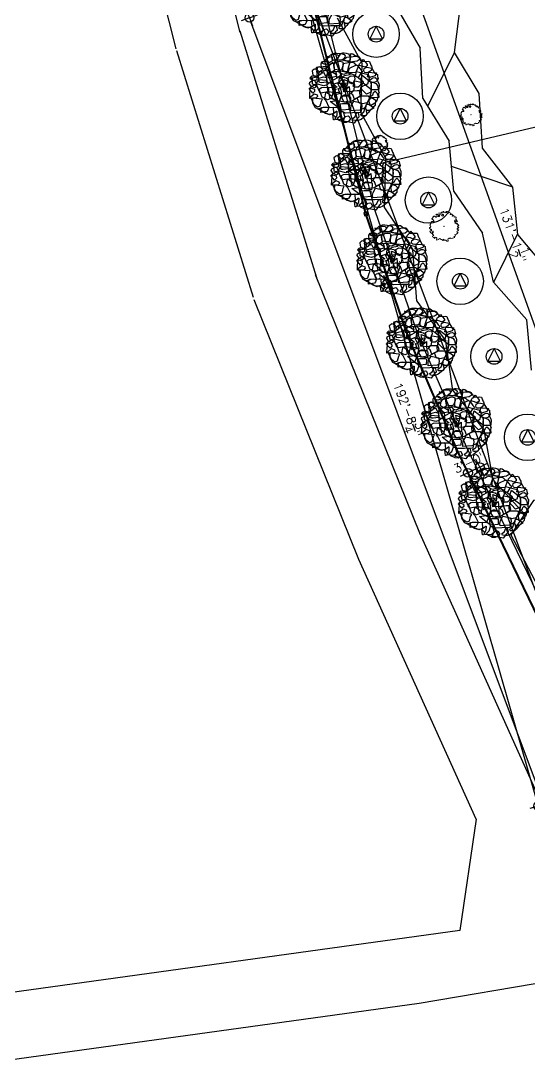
# Model space of a CAD drawing. Extents: x 2080 to 102399, y 2071 to 93424.
# Drawn here: x 75288 to 76678, y 73931 to 76802 of the extents above; entities that cross this region are included whole.
import ezdxf

# ---------------------------------------------------------------- set-up
doc = ezdxf.new("R2010")
doc.units = 0
doc.header["$LTSCALE"] = 20
doc.header["$MEASUREMENT"] = 0
doc.header["$PDMODE"] = 34
doc.header["$PDSIZE"] = 5
doc.linetypes.add('CENTERX2', pattern=[4, 2.5, -0.5, 0.5, -0.5])
for name, color, linetype, lineweight in [('ASPHALT', 9, 'CENTERX2', 25), ('fence', 13, 'FENCELINE2', 40), ('Mango tree', 96, 'Continuous', 5), ('sappotta', 114, 'Continuous', 5), ('STONE', 2, 'Continuous', 30)]:
    doc.layers.add(name, color=color, linetype=linetype, lineweight=lineweight)
doc.layers.add('correct', color=230, linetype='Continuous', plot=False)
for name, color, linetype in [('DIMLINE', 254, 'Continuous'), ('EARTH ROAD', 31, 'Continuous'), ('ELEC', 11, 'Continuous'), ('PLANTS', 3, 'Continuous'), ('proposed tree', 3, 'Continuous')]:
    doc.layers.add(name, color=color, linetype=linetype)
doc.styles.add('STYLE1', font='romans.shx')
doc.linetypes.add('FENCELINE2', pattern='A,0.25,-0.1,[132,ltypeshp.shx,S=0.1,R=0,X=-0.1,Y=0],-0.1,1', length=1.45)
doc.dimstyles.get("Standard").update_dxf_attribs({"dimtxt": 24, "dimasz": 12, "dimexe": 0.18, "dimexo": 0.0625, "dimgap": 0, "dimtad": 1, "dimzin": 1, "dimdsep": 46, "dimlunit": 4, "dimtxsty": 'STYLE1', "dimblk": 'BLK', "dimcen": 0, "dimse1": 1, "dimse2": 1, "dimclrt": 3, "dimazin": 0, "dimtfac": 1, "dimtix": 1, "dimtmove": 2, "dimatfit": 3, "dimldrblk": 'BLK', "dimfxl": 1, "dimtolj": 1, "dimtzin": 0, "dimarcsym": 0})

# ---------------------------------------------------------------- blocks, each defined once
blk = doc.blocks.new('NEEM')
at = {"layer": 'sappotta', "linetype": 'Continuous'}
for p, q in [((-0.517, 0.963), (-0.614, 0.901)), ((-0.614, 0.901), (-0.589, 0.87)), ((-0.589, 0.87), (-0.494, 0.884)), ((-0.521, 0.945), (-0.521, 0.945)), ((-0.449, 0.913), (-0.521, 0.945)), ((-0.494, 0.884), (-0.449, 0.913)), ((-0.415, 0.884), (-0.459, 0.839)), ((-0.459, 0.839), (-0.303, 0.837)), ((-0.32, 0.906), (-0.415, 0.884)), ((-0.359, 1.043), (-0.396, 1.016)), ((-0.396, 1.016), (-0.345, 1.011)), ((-0.303, 0.837), (-0.361, 0.762)), ((-0.345, 1.011), (-0.34, 1.039)), ((-0.23, 0.935), (-0.32, 0.906)), ((-0.213, 1.092), (-0.242, 1.007)), ((-0.242, 1.007), (-0.23, 0.935)), ((-0.191, 1.099), (-0.213, 1.092)), ((-0.177, 1.048), (-0.191, 1.099)), ((-0.043, 1.039), (-0.177, 1.048)), ((-0.108, 0.922), (-0.177, 0.872)), ((-0.177, 0.872), (-0.139, 0.809)), ((-0.139, 0.809), (-0.067, 0.78)), ((-0.027, 0.908), (-0.108, 0.922)), ((0.003, 1.132), (-0.083, 1.127)), ((-0.083, 1.127), (-0.023, 1.083)), ((-0.067, 0.78), (-0.034, 0.839)), ((-0.023, 1.083), (-0.043, 1.039)), ((-0.034, 0.839), (-0.027, 0.908)), ((0.03, 1.077), (0.003, 1.132)), ((0.114, 1.043), (0.03, 1.077)), ((0.216, 1.072), (0.114, 1.043)), ((0.162, 1.144), (0.142, 1.112)), ((0.142, 1.112), (0.216, 1.072)), ((0.283, 1.13), (0.162, 1.144)), ((0.267, 1.123), (0.283, 1.13)), ((0.351, 1.016), (0.267, 1.123)), ((0.421, 1.063), (0.351, 1.016)), ((0.473, 1.03), (0.421, 1.063)), ((0.472, 0.942), (0.501, 0.982)), ((0.483, 0.908), (0.472, 0.942)), ((0.501, 0.982), (0.473, 1.03)), ((0.581, 0.9), (0.483, 0.908)), ((0.551, 0.95), (0.581, 0.9)), ((0.627, 0.928), (0.551, 0.95)), ((0.616, 0.806), (0.654, 0.87)), ((0.66, 0.788), (0.616, 0.806)), ((0.654, 0.87), (0.627, 0.928)), ((0.715, 0.86), (0.66, 0.788)), ((0.762, 0.844), (0.715, 0.86)), ((0.783, 0.779), (0.762, 0.844)), ((-1.023, 0.208), (-1.062, 0.182)), ((-1.062, 0.182), (-1.02, 0.162)), ((-1.02, 0.162), (-1.049, 0.084)), ((-1.049, 0.084), (-1.017, 0.059)), ((-0.978, 0.229), (-1.023, 0.208)), ((-1.017, 0.059), (-0.991, -0.002)), ((-0.96, 0.366), (-0.994, 0.31)), ((-0.994, 0.31), (-0.961, 0.275)), ((-0.961, 0.275), (-0.978, 0.229)), ((-0.935, 0.345), (-0.96, 0.366)), ((-0.908, 0.372), (-0.935, 0.345)), ((-0.892, 0.613), (-0.923, 0.594)), ((-0.923, 0.594), (-0.895, 0.555)), ((-0.87, 0.389), (-0.908, 0.372)), ((-0.895, 0.555), (-0.868, 0.54)), ((-0.85, 0.638), (-0.892, 0.613)), ((-0.846, 0.386), (-0.87, 0.389)), ((-0.868, 0.54), (-0.818, 0.517)), ((-0.818, 0.692), (-0.85, 0.638)), ((-0.821, 0.367), (-0.846, 0.386)), ((-0.783, 0.757), (-0.83, 0.729)), ((-0.83, 0.729), (-0.826, 0.714)), ((-0.826, 0.714), (-0.818, 0.692)), ((-0.788, 0.359), (-0.821, 0.367)), ((-0.818, 0.517), (-0.752, 0.44)), ((-0.757, 0.361), (-0.788, 0.359)), ((-0.749, 0.774), (-0.783, 0.757)), ((-0.735, 0.394), (-0.757, 0.361)), ((-0.752, 0.44), (-0.735, 0.394)), ((-0.717, 0.789), (-0.749, 0.774)), ((-0.689, 0.772), (-0.717, 0.789)), ((-0.638, 0.758), (-0.689, 0.772)), ((-0.598, 0.672), (-0.638, 0.758)), ((-0.562, 0.699), (-0.598, 0.672)), ((-0.533, 0.776), (-0.562, 0.699)), ((-0.452, 0.75), (-0.533, 0.776)), ((-0.361, 0.762), (-0.452, 0.75)), ((0.02, 0.041), (-0.009, 0.024)), ((-0.009, 0.024), (0, 0)), ((0, 0), (0.014, 0.011)), ((0.014, 0.011), (0.027, 0.031)), ((0.776, 0.704), (0.783, 0.779)), ((0.888, 0.723), (0.776, 0.704)), ((0.804, 0.415), (0.84, 0.475)), ((0.86, 0.367), (0.804, 0.415)), ((0.829, 0.259), (0.888, 0.326)), ((0.838, 0.262), (0.829, 0.259)), ((0.931, 0.228), (0.838, 0.262)), ((0.84, 0.475), (0.934, 0.5)), ((0.933, 0.378), (0.86, 0.367)), ((0.924, 0.679), (0.888, 0.723)), ((0.888, 0.326), (0.93, 0.332)), ((0.917, 0.437), (0.904, 0.404)), ((0.904, 0.404), (0.933, 0.378)), ((0.913, 0.591), (0.924, 0.679)), ((0.964, 0.541), (0.913, 0.591)), ((0.942, 0.471), (0.917, 0.437)), ((0.93, 0.332), (1.018, 0.389)), ((0.962, 0.217), (0.931, 0.228)), ((0.934, 0.5), (0.964, 0.541)), ((1.014, 0.439), (0.942, 0.471)), ((1.025, 0.259), (0.962, 0.217)), ((0.996, 0.16), (1.025, 0.259)), ((1.046, 0.129), (0.996, 0.16)), ((1.018, 0.389), (1.014, 0.439)), ((1.029, 0.011), (1.074, 0.049)), ((1.074, -0.047), (1.029, 0.011)), ((1.109, 0.149), (1.046, 0.129)), ((1.074, 0.049), (1.137, 0.114)), ((1.137, 0.114), (1.109, 0.149)), ((-1.097, -0.077), (-1.098, -0.14)), ((-1.098, -0.14), (-1.044, -0.173)), ((-1.048, -0.062), (-1.097, -0.077)), ((-1.025, -0.325), (-1.052, -0.378)), ((-1.052, -0.378), (-0.982, -0.471)), ((-0.991, -0.002), (-1.048, -0.062)), ((-1.044, -0.173), (-1.007, -0.185)), ((-0.953, -0.336), (-1.025, -0.325)), ((-1.007, -0.185), (-0.992, -0.244)), ((-0.992, -0.244), (-0.937, -0.198)), ((-0.982, -0.471), (-0.91, -0.516)), ((-0.902, -0.318), (-0.953, -0.336)), ((-0.937, -0.198), (-0.93, -0.213)), ((-0.93, -0.213), (-0.902, -0.318)), ((-0.91, -0.516), (-0.888, -0.446)), ((-0.888, -0.446), (-0.848, -0.411)), ((-0.803, -0.452), (-0.853, -0.576)), ((-0.853, -0.576), (-0.797, -0.619)), ((-0.844, -0.71), (-0.852, -0.77)), ((-0.852, -0.77), (-0.758, -0.838)), ((-0.848, -0.411), (-0.837, -0.355)), ((-0.766, -0.668), (-0.844, -0.71)), ((-0.837, -0.355), (-0.803, -0.383)), ((-0.803, -0.383), (-0.803, -0.452)), ((-0.797, -0.619), (-0.766, -0.668)), ((-0.676, -0.836), (-0.649, -0.791)), ((-0.649, -0.791), (-0.582, -0.82)), ((0.751, -0.797), (0.797, -0.747)), ((0.797, -0.747), (0.887, -0.704)), ((0.826, -0.591), (0.943, -0.565)), ((0.887, -0.704), (0.826, -0.591)), ((0.943, -0.565), (1.032, -0.503)), ((0.992, -0.411), (1.004, -0.349)), ((1.066, -0.443), (0.992, -0.411)), ((1.004, -0.349), (1.045, -0.311)), ((1.007, -0.166), (1.046, -0.114)), ((1.016, -0.234), (1.007, -0.166)), ((1.11, -0.243), (1.016, -0.234)), ((1.032, -0.503), (1.061, -0.484)), ((1.045, -0.311), (1.083, -0.306)), ((1.046, -0.114), (1.1, -0.129)), ((1.061, -0.484), (1.066, -0.443)), ((1.129, -0.047), (1.074, -0.047)), ((1.083, -0.306), (1.137, -0.273)), ((1.1, -0.129), (1.129, -0.047)), ((1.137, -0.273), (1.11, -0.243)), ((-0.758, -0.838), (-0.675, -0.912)), ((-0.675, -0.912), (-0.676, -0.836)), ((-0.582, -0.82), (-0.534, -0.881)), ((-0.534, -0.881), (-0.554, -1.025)), ((-0.554, -1.025), (-0.486, -1.015)), ((-0.486, -1.015), (-0.413, -0.988)), ((-0.413, -0.988), (-0.401, -0.955)), ((-0.401, -0.955), (-0.302, -0.907)), ((-0.302, -0.907), (-0.286, -0.926)), ((-0.286, -0.926), (-0.197, -0.986)), ((-0.197, -0.986), (-0.157, -0.969)), ((-0.157, -0.969), (-0.078, -1.049)), ((-0.078, -1.049), (-0.006, -0.96)), ((-0.006, -0.96), (0.006, -1.017)), ((0.006, -1.017), (0.139, -1.026)), ((0.139, -1.026), (0.236, -1.115)), ((0.236, -1.115), (0.314, -1.096)), ((0.287, -0.982), (0.327, -0.932)), ((0.324, -1.046), (0.287, -0.982)), ((0.314, -1.096), (0.324, -1.046)), ((0.327, -0.932), (0.391, -0.879)), ((0.391, -0.879), (0.423, -0.897)), ((0.423, -0.897), (0.47, -0.86)), ((0.47, -0.86), (0.543, -0.896)), ((0.543, -0.896), (0.652, -0.871)), ((0.652, -0.871), (0.68, -0.867)), ((0.68, -0.867), (0.834, -0.828)), ((0.834, -0.828), (0.751, -0.797))]:
    blk.add_line(p, q, dxfattribs=at)
blk = doc.blocks.new('BLK')
for q in [(-2, 0), (0, 2), (0, -2), (2, 0)]:
    blk.add_line((0, 0), q)
blk.add_circle((0, 0), 1)
blk = doc.blocks.new('*D297')
at = {"layer": 'Defpoints', "color": 0, "linetype": 'Continuous', "ltscale": 0.5, "transparency": 16777216}
for p in [(76510.9, 75565.4), (76564, 75538.2), (76531.7, 75522.5)]:
    blk.add_point(p, dxfattribs=at)
at = {"layer": 'DIMLINE', "color": 0, "linetype": 'Continuous', "lineweight": -2, "ltscale": 0.5, "transparency": 16777216}
blk.add_line((76532.4, 75575.8), (76521.7, 75570.6), dxfattribs=at)
at = {"layer": 'DIMLINE', "color": 0, "linetype": 'Continuous', "lineweight": -2, "ltscale": 0.5, "transparency": 16777216, "xscale": 12, "yscale": 12, "zscale": 12}
for p, rotation in [((76543.2, 75581.1), 25.91979717843592), ((76510.9, 75565.4), 205.9197971784359)]:
    blk.add_blockref('BLK', p, dxfattribs=dict(at, rotation=rotation))
at = {"layer": 'DIMLINE', "color": 3, "linetype": 'Continuous', "ltscale": 0.5, "transparency": 16777216, "insert": (76516, 75594.7), "char_height": 24, "attachment_point": 5, "rotation": 25.9198, "style": 'STYLE1'}
blk.add_mtext('\\A1;3\'-0"', dxfattribs=at)
blk = doc.blocks.new('*D298')
at = {"layer": 'Defpoints', "color": 0, "linetype": 'Continuous', "ltscale": 0.5, "transparency": 16777216}
for p in [(76289.9, 76083.1), (76434.2, 75918.4), (76367.5, 75891.4)]:
    blk.add_point(p, dxfattribs=at)
at = {"layer": 'DIMLINE', "color": 0, "linetype": 'Continuous', "lineweight": -2, "ltscale": 0.5, "transparency": 16777216}
blk.add_line((76345.6, 76105.6), (76301.1, 76087.6), dxfattribs=at)
at = {"layer": 'DIMLINE', "color": 0, "linetype": 'Continuous', "lineweight": -2, "ltscale": 0.5, "transparency": 16777216, "xscale": 12, "yscale": 12, "zscale": 12}
for p, rotation in [((76356.7, 76110.1), 22.01993393704878), ((76289.9, 76083.1), 202.0199339370488)]:
    blk.add_blockref('BLK', p, dxfattribs=dict(at, rotation=rotation))
at = {"layer": 'DIMLINE', "color": 3, "linetype": 'Continuous', "ltscale": 0.5, "transparency": 16777216, "insert": (76295.8, 76120.7), "char_height": 24, "attachment_point": 5, "rotation": 22.0199, "style": 'STYLE1'}
blk.add_mtext('\\A1;6\'-0"', dxfattribs=at)
blk = doc.blocks.new('A$C79F71953')
at = {"color": 62}
for points in [[(-92.6, 0.9), (-82.4, -2.3), (-81.8, -8.7), (-86.9, -13.8), (-90.7, -9.4), (-96.5, -3), (-90.7, 4.7), (-82.4, 9.2), (-75.4, 4.7), (-81.8, 0.9), (-90.7, 4.7), (-95.8, 12.3), (-94.6, 16.8), (-86.3, 21.9), (-81.8, 21.9), (-77.3, 11.7), (-78.6, 10.4), (-82.4, 9.2), (-87.5, 11.1), (-87.5, 13), (-87.5, 25.1), (-88.2, 27.7), (-87.5, 29.6), (-88.2, 27.7), (-95.2, 27.7), (-91.4, 24.5), (-87.5, 21.1), (-86.3, 21.9), (-77.3, 22.6), (-74.8, 25.1), (-74.8, 27.7), (-74.8, 30.8), (-90.7, 32.8), (-95.2, 27.7), (-83.7, 28.9), (-74.8, 30.8), (-74.8, 30.8), (-73.5, 49.4), (-75.4, 51.9), (-82.4, 52.5), (-83.7, 51.3), (-88.8, 47.4), (-86.3, 35.3), (-79.9, 33.4), (-74.8, 30.8), (-72.2, 34.7), (-67.7, 37.2), (-63.9, 39.8), (-61.4, 50), (-59.4, 52.5), (-63.3, 55.1), (-63.9, 55.7), (-66.5, 57.7), (-69, 58.9), (-69.7, 58.9), (-69, 58.9), (-76.7, 57), (-77.3, 55.7), (-78.6, 51.3), (-73.5, 49.4), (-73.5, 49.4), (-73.5, 49.4), (-69, 44.9), (-69.7, 43), (-70.3, 41.1), (-74.8, 41.1), (-75.4, 44.9), (-72.9, 58.3), (-69, 58.9), (-47.3, 60.2), (-46, 60.2), (-49.9, 55.7), (-55, 53.8), (-63.3, 55.1), (-63.9, 67.2), (-62.6, 69.8), (-60.1, 71.1), (-58.8, 71.7), (-53.7, 74.2), (-48.6, 74.2), (-46, 73.6), (-44.1, 72.3), (-43.5, 69.8), (-44.1, 67.2), (-50.5, 64.7), (-55.6, 65.9), (-62.6, 69.8), (-60.1, 73), (-53.7, 74.2), (-52.4, 78.1), (-50.5, 79.4), (-48.6, 81.3), (-45.4, 83.2), (-41.6, 85.1), (-47.3, 87), (-41.6, 85.1), (-35.2, 86.4), (-33.3, 84.5), (-33.3, 80.6), (-32, 78.7), (-32, 75.5), (-34.5, 73.6), (-39.7, 70.4), (-43.5, 69.8), (-47.3, 71.1), (-53.7, 74.2), (-52.4, 78.1), (-35.2, 92.8), (-26.2, 92.8), (-18.6, 91.5), (-16.7, 87), (-17.3, 83.2), (-21.1, 80), (-25, 76.8), (-32, 75.5), (-33.3, 80.6), (-35.2, 92.8), (-26.9, 95.9), (-20.5, 95.9), (-14.1, 95.3), (-9.6, 94.7), (-3.3, 93.4), (-0.7, 92.1), (1.9, 88.3), (1.2, 85.1), (-0.7, 81.9), (-3.3, 79.4), (-7.1, 77.4), (-25, 76.8), (-25, 76.8), (-17.3, 83.2), (-9.6, 94.7), (-4.5, 96.6), (-0.7, 96.6), (5, 95.9), (10.8, 94), (12.7, 91.5), (14, 88.9), (16.5, 85.7), (14.6, 73.6), (9.5, 73.6), (-7.1, 77.4), (2.5, 81.3), (6.3, 85.1), (23.6, 87), (27.4, 87.6), (33.1, 87.6), (37, 87.6), (40.2, 85.7), (40.2, 83.8), (41.4, 80.6), (40.2, 77.4), (35.1, 73.6), (15.9, 71.1), (14.6, 70.4), (16.5, 85.7), (17.8, 94), (18.5, 94.7), (22.9, 94), (30.6, 88.3), (33.8, 88.3), (40.2, 83.8), (40.2, 83.8), (44.6, 78.1), (45.9, 76.8), (47.2, 73), (51, 79.4), (52.3, 77.4), (54.2, 74.9), (57.4, 71.1), (60, 67.2), (61.9, 64.7), (61.9, 61.5), (55.5, 57.7), (49.7, 60.2), (43.4, 61.5), (39.5, 62.1), (40.8, 66.6), (43.4, 69.8), (47.2, 73), (64.4, 73.6), (68.3, 73), (72.1, 62.8), (74, 60.2), (74.6, 57.7), (75.3, 54.5), (74.6, 51.9), (72.1, 48.7), (70.2, 46.8), (66.3, 43.6), (61.2, 42.3), (56.1, 43), (54.2, 44.9), (52.9, 48.1), (53.6, 53.8), (61.2, 57.7), (75.3, 54.5), (82.3, 42.3), (87.4, 41.7), (83.6, 34), (68.3, 28.9), (63.1, 30.8), (66.3, 43.6), (82.3, 42.3), (87.4, 38.5), (90, 37.2), (90.6, 32.1), (92.5, 26.4), (90.6, 23.8), (88.7, 20), (85.5, 17.4), (79.1, 15.5), (74.6, 16.2), (72.1, 16.8), (69.5, 19.4), (69.5, 21.3), (71.4, 23.8), (75.3, 26.4), (78.5, 28.3), (83.6, 28.9), (88, 27), (93.8, 12.3), (95.1, 10.4), (94.4, -3), (90, -4.3), (75.3, -4.9), (74, -3.6), (73.4, 6), (74.6, 16.2), (79.1, 15.5), (85.5, 13), (90, 7.2), (93.2, -6.2), (93.2, -8.7), (95.1, -11.3), (93.2, -15.1), (94.4, -25.3), (75.3, -25.9), (72.1, -25.9), (72.1, -21.5), (77.2, -17.7), (78.5, -15.7), (79.7, -11.9), (83.6, -8.1), (88.7, -12.5), (91.9, -21.5), (87.4, -36.2), (82.9, -40.6), (75.9, -45.1), (70.8, -48.3), (67, -34.2), (72.1, -25.9), (79.7, -28.5), (84.9, -33), (83.6, -47), (77.8, -52.8), (72.7, -57.9), (69.5, -61), (61.9, -61), (58, -57.2), (59.3, -45.7), (63.1, -43.8), (65.7, -43.8), (81, -54), (69.5, -61), (65.7, -66.2), (61.2, -70.6), (58, -75.1), (50.4, -75.7), (46.5, -75.7), (45.3, -74.5), (44.6, -70.6), (49.1, -67.4), (51.7, -66.2), (53.6, -64.2), (55.5, -54), (58, -57.2), (61.2, -70.6), (58, -75.1), (45.3, -85.3), (37, -88.5), (29.3, -88.5), (24.2, -87.9), (22.3, -83.4), (29.3, -77.6), (33.1, -68.1), (37, -66.8), (39.5, -77.6), (39.5, -79.6), (35.1, -83.4), (26.1, -95.5), (12.7, -93), (-3.9, -89.8), (1.9, -77.6), (10.2, -75.7), (12.7, -77), (14, -80.2), (15.9, -82.1), (15.9, -84.7), (14, -87.9), (12.1, -89.8), (4.4, -94.2), (-3.9, -93.6), (-9, -90.4), (-14.1, -88.5), (-17.9, -85.3), (-18.6, -82.1), (-16, -78.9), (-12.2, -75.7), (-8.4, -64.2), (-3.3, -64.2), (1.2, -80.2), (-7.1, -86.6), (-23.7, -85.3), (-25, -78.9), (-32, -71.9), (-30.1, -69.3), (-24.3, -64.9), (-21.8, -63), (-20.5, -63), (-21.1, -75.1), (-27.5, -86.6), (-30.1, -86.6), (-32, -71.9), (-46, -71.3), (-52.4, -69.3), (-72.2, -56.6), (-57.5, -52.1), (-51.8, -51.5), (-47.3, -52.1), (-41.6, -52.8), (-43.5, -54.7), (-46, -59.8), (-48.6, -63.6), (-64.6, -66.2), (-63.3, -52.8), (-31.4, -51.5), (-30.1, -69.3), (-40.9, -73.2), (-79.2, -53.4), (-86.9, -40.6), (-86.3, -26.6), (-61.4, -29.1), (-62, -33), (-63.9, -36.8), (-67.1, -49.6), (-73.5, -52.1), (-83.1, -45.1), (-93.3, -23.4), (-83.1, -15.1), (-74.8, -18.3), (-73.5, -22.8), (-77.3, -26.6), (-95.2, -27.9), (-94.6, -13.2)], [(-70.3, 27.7), (-56.9, 31.5), (-49.2, 28.9), (-48, 19.4), (-49.2, 16.8), (-63.9, 14.9), (-68.4, 15.5), (-69.7, 18.1), (-70.9, 31.5), (-70.3, 41.1), (-69, 44.9), (-61.4, 50), (-55.6, 49.4), (-50.5, 48.1), (-47.3, 46.2), (-44.8, 44.3), (-46, 32.8), (-51.1, 32.1), (-55.6, 41.7), (-63.9, 39.8), (-63.9, 39.8), (-39.7, 62.1), (-42.2, 63.4), (-32, 71.1), (-28.8, 62.1), (-27.5, 48.7), (-32, 45.5), (-37.7, 44.3), (-44.1, 48.7), (-42.2, 63.4), (-39.7, 66.6), (-23.1, 69.8), (-19.9, 72.3), (-12.8, 73.6), (-6.4, 72.3), (-4.5, 71.1), (-3.3, 67.9), (-3.9, 64), (-8.4, 50.6), (-13.5, 49.4), (-27.5, 51.3), (-28.8, 62.1), (-25.6, 74.2), (-25, 76.8), (-7.1, 77.4), (0.6, 75.5), (9.5, 73.6), (14.6, 70.4), (14.6, 70.4), (10.2, 56.4), (7, 44.9), (0.6, 44.9), (-4.5, 48.1), (-3.3, 67.9), (15.9, 71.1), (24.2, 70.4), (26.1, 69.1), (28.7, 66.6), (30.6, 65.3), (36.3, 61.5), (37, 58.3), (30.6, 41.7), (10.2, 43), (14, 55.1), (33.1, 64), (36.3, 61.5), (44.6, 50), (48.5, 46.2), (47.2, 41.7), (43.4, 39.1), (37, 28.9), (29.9, 32.8), (32.5, 45.5), (64.4, 37.2), (68.3, 28.9), (67, 24.5), (63.1, 11.1), (57.4, 9.2), (52.3, 13), (51.7, 16.8), (44.6, 22.6), (48.5, 35.3), (72.1, 16.8), (73.4, 6), (72.1, -10.6), (60, -16.4), (48.5, -4.3), (43.4, 1.5), (49.7, 5.3), (57.4, 9.2), (74, -3.6), (71.4, -16.4), (68.3, -26.6), (61.9, -40), (49.7, -43.2), (40.2, -41.3), (35.1, -26.6), (42.1, -22.8), (44.6, -20.8), (65.1, -20.8), (68.3, -26.6), (55.5, -54), (42.1, -60.4), (17.8, -62.3), (17.2, -55.3), (18.5, -47.6), (25.5, -35.5), (45.9, -40), (47.8, -49.6), (44.6, -66.8), (22.3, -67.4), (3.8, -68.1), (-8.4, -64.2), (-11.6, -43.2), (-5.8, -41.9), (9.5, -41.9), (12.7, -43.8), (12.7, -47), (12.1, -58.5), (-5.2, -60.4), (-9.6, -59.1), (-25, -47.6), (-39, -36.2), (-19.9, -33.6), (-14.1, -38.1), (-19.9, -53.4), (-41.6, -52.8), (-50.5, -34.9), (-55, -30.4), (-50.5, -10), (-34.5, -22.1), (-34.5, -27.2), (-46.7, -31.7), (-61.4, -24.7), (-69, -2.3), (-62.6, 1.5), (-43.5, 2.8), (-44.8, -10), (-65.2, -13.2), (-69.7, -6.8), (-77.3, 11.7), (-70.3, 23.8), (-49.9, 21.9), (-47.3, 9.2), (-56.3, 6.6), (-77.3, 11.7), (-70.3, 23.8)]]:
    blk.add_lwpolyline(points, close=True, dxfattribs=at)
blk.add_lwpolyline([(-45.4, 29.6), (-33.3, 29.6), (-32.6, 21.3), (-37.1, 16.2), (-42.8, 13.6), (-48, 19.4), (-49.2, 35.3), (-47.3, 37.2), (-40.9, 40.4), (-37.7, 44.3), (-30.7, 43), (-21.8, 37.2), (-23.1, 32.1), (-33.3, 29.6), (-48.6, 41.7), (-27.5, 45.5), (-19.9, 46.2), (-12.8, 44.3), (-8.4, 39.8), (-8.4, 36.6), (-13.5, 32.1), (-21.1, 29.6), (-22.4, 44.9), (-16.7, 46.2), (-10.3, 47.4), (10.2, 43), (14, 40.4), (14.6, 36.6), (-0.1, 34), (-5.2, 30.8), (-10.3, 27), (-8.4, 36.6), (-8.4, 39.8), (-0.7, 38.5), (10.2, 43), (26.8, 36.6), (28.7, 25.1), (22.3, 11.1), (14, 14.3), (10.2, 28.9), (18.5, 33.4), (29.9, 32.8), (37, 28.9), (44.6, 22.6), (44.6, 11.7), (42.1, 6.6), (37, 2.8), (30.6, 2.8), (24.2, 6), (28, 20), (45.9, 16.8), (48.5, 12.3), (45.3, 4.7), (41.4, -10), (42.1, -22.8), (27.4, -30.4), (22.9, -18.3), (17.2, -14.5), (24.8, -6.8), (34.4, -6.2), (43.4, -6.2), (46.5, -16.4), (44.6, -20.8), (21.6, -34.9), (-0.7, -38.1), (-7.7, -26.6), (-5.2, -21.5), (-1.3, -18.3), (3.8, -18.3), (8.2, -18.9), (14, -21.5), (15.9, -23.4), (16.5, -25.9), (16.5, -29.8), (14.6, -40.6), (-0.7, -38.1), (-28.8, -31.7), (-34.5, -27.2), (-30.7, -11.9), (-17.9, -11.3), (-8.4, -13.8), (-9, -19.6), (-14.1, -38.1), (-39.7, -25.9), (-43.5, 2.8), (-33.3, 1.5), (-22.4, -2.3), (-30.7, -11.9), (-44.8, -10), (-47.3, 9.2), (-42.8, 13.6), (-37.1, 16.2), (-19.9, 2.8), (-28.8, 0.9), (-32.6, 21.3), (-13.5, 32.1), (-8.4, 22.6), (-14.7, 16.8), (-13.5, 32.1), (4.4, 28.3), (8.9, 24.5), (6.3, 6.6), (-0.1, 13), (-2, 23.8), (26.8, 13), (27.4, 8.5), (24.8, -6.8), (17.2, -10), (-3.9, -8.7), (12.7, 4.7), (13.3, -5.5), (14, -21.5), (-5.2, -21.5), (-12.8, -13.8), (-17.3, -1.1), (-10.9, -1.7), (-8.4, -13.8), (-25.6, -18.3), (-30.7, -11.9), (-30.7, 11.2), (-14.7, 16.8), (-9, 8.5), (-10.9, -1.7), (-17.9, 13), (8.9, 14.9), (3.8, -2.3), (-4.5, 0.9), (-7.1, 14.9)], dxfattribs=at)
blk = doc.blocks.new('A$C146B49D5')
at = {"layer": 'PLANTS', "linetype": 'Continuous', "ltscale": 0.5}
blk.add_lwpolyline([(0, 42.9), (-34.8, -25.1), (34.8, -25.1), (0, 42.9)], dxfattribs=at)
for centre, radius in [((-0.5, 0), 127.1), ((0, 0), 42.9)]:
    blk.add_circle(centre, radius, dxfattribs=at)
blk = doc.blocks.new('FOCUSLGT')
for points in [[(-4.3, 0), (4.3, 0), (1.5, 5.9)], [(-1.4, 5.9), (-4.3, 0)], [(1.5, 5.9), (2.4, 8.7), (-2.4, 8.7), (-1.4, 5.9)]]:
    blk.add_lwpolyline(points)
blk = doc.blocks.new('A$C085F24DD')
at = {"layer": 'ELEC', "linetype": 'Continuous', "ltscale": 0.5}
blk.add_arc((32, 34), 33.5, 197.1091, 342.8909, dxfattribs=at)
at = {"layer": 'ELEC', "xscale": 6, "yscale": 6, "zscale": 6}
blk.add_blockref('FOCUSLGT', (32, 24), dxfattribs=at)
blk = doc.blocks.new('*D386')
at = {"layer": 'Defpoints', "color": 0, "ltscale": 0.5, "transparency": 16777216}
for p in [(76081, 76873.6), (75912.8, 76810.6), (76892.8, 74708)]:
    blk.add_point(p, dxfattribs=at)
at = {"layer": 'DIMLINE', "color": 0, "lineweight": -2, "ltscale": 0.5, "transparency": 16777216}
blk.add_line((76720.4, 74656.1), (75917, 76799.3), dxfattribs=at)
at = {"layer": 'DIMLINE', "color": 0, "lineweight": -2, "ltscale": 0.5, "transparency": 16777216, "xscale": 12, "yscale": 12, "zscale": 12}
for p, rotation in [((75912.8, 76810.6), 110.5486790157753), ((76724.6, 74644.9), 290.5486790157753)]:
    blk.add_blockref('BLK', p, dxfattribs=dict(at, rotation=rotation))
at = {"layer": 'DIMLINE', "color": 3, "ltscale": 0.5, "transparency": 16777216, "insert": (76344.9, 75737.5), "char_height": 24, "attachment_point": 5, "rotation": 290.5487, "style": 'STYLE1'}
blk.add_mtext('\\A1;192\'-8{\\H1.000000x;\\S3/4;}"', dxfattribs=at)
blk = doc.blocks.new('*D388')
at = {"layer": 'Defpoints', "color": 0, "ltscale": 0.5, "transparency": 16777216}
for p in [(76343, 76947.4), (76343, 76947.4), (76872.9, 75465.6)]:
    blk.add_point(p, dxfattribs=at)
at = {"layer": 'DIMLINE', "color": 0, "lineweight": -2, "ltscale": 0.5, "transparency": 16777216}
blk.add_line((76868.9, 75476.9), (76347.1, 76936.1), dxfattribs=at)
at = {"layer": 'DIMLINE', "color": 0, "lineweight": -2, "ltscale": 0.5, "transparency": 16777216, "xscale": 12, "yscale": 12, "zscale": 12}
for p, rotation in [((76343, 76947.4), 109.6772133890826), ((76872.9, 75465.6), 289.6772133890826)]:
    blk.add_blockref('BLK', p, dxfattribs=dict(at, rotation=rotation))
at = {"layer": 'DIMLINE', "color": 3, "ltscale": 0.5, "transparency": 16777216, "insert": (76634.3, 76215.9), "char_height": 24, "attachment_point": 5, "rotation": 289.6772, "style": 'STYLE1'}
blk.add_mtext('\\A1;131\'-1{\\H1.000000x;\\S1/2;}"', dxfattribs=at)
blk = doc.blocks.new('*D390')
at = {"layer": 'Defpoints', "color": 0, "ltscale": 0.5, "transparency": 16777216}
for p in [(77786.6, 76790.9), (76195.9, 76415.2), (76200.8, 76394.3)]:
    blk.add_point(p, dxfattribs=at)
at = {"layer": 'DIMLINE', "color": 0, "lineweight": -2, "ltscale": 0.5, "transparency": 16777216}
blk.add_line((77779.9, 76767.2), (76212.5, 76397), dxfattribs=at)
at = {"layer": 'DIMLINE', "color": 0, "lineweight": -2, "ltscale": 0.5, "transparency": 16777216, "xscale": 12, "yscale": 12, "zscale": 12}
for p, rotation in [((77791.6, 76770), 13.28830036028337), ((76200.8, 76394.3), 193.2883003602833)]:
    blk.add_blockref('BLK', p, dxfattribs=dict(at, rotation=rotation))
at = {"layer": 'DIMLINE', "color": 3, "ltscale": 0.5, "transparency": 16777216, "insert": (76989.7, 76609.4), "char_height": 24, "attachment_point": 5, "rotation": 13.2883, "style": 'STYLE1'}
blk.add_mtext('\\A1;136\'-2{\\H1.000000x;\\S1/2;}"', dxfattribs=at)
blk = doc.blocks.new('*D395')
at = {"layer": 'Defpoints', "color": 0, "ltscale": 0.5, "transparency": 16777216}
for p in [(75295, 80283.3), (75105.4, 80229), (76892.8, 74708)]:
    blk.add_point(p, dxfattribs=at)
at = {"layer": 'DIMLINE', "color": 0, "lineweight": -2, "ltscale": 0.5, "transparency": 16777216}
blk.add_line((76699.9, 74665.2), (75108.7, 80217.5), dxfattribs=at)
at = {"layer": 'DIMLINE', "color": 0, "lineweight": -2, "ltscale": 0.5, "transparency": 16777216, "xscale": 12, "yscale": 12, "zscale": 12}
for p, rotation in [((75105.4, 80229), 105.9918380585316), ((76703.2, 74653.6), 285.9918380585316)]:
    blk.add_blockref('BLK', p, dxfattribs=dict(at, rotation=rotation))
at = {"layer": 'DIMLINE', "color": 3, "ltscale": 0.5, "transparency": 16777216, "insert": (76097.3, 77466.3), "char_height": 24, "attachment_point": 5, "rotation": 285.9918, "style": 'STYLE1'}
blk.add_mtext('\\A1;483\'-3{\\H1.000000x;\\S3/4;}"', dxfattribs=at)

msp = doc.modelspace()

# ---------------------------------------------------------------- linework, layer by layer
at = {"linetype": 'Continuous', "ltscale": 0.5}
for p, q in [((76310.747, 76846.912), (76380.038, 76727.638)), ((76152.599, 76810.184), (76221.035, 76685.129)), ((76386.948, 76589.954), (76380.038, 76727.638)), ((76474.311, 76715.094), (76400.524, 76569.06)), ((76217.498, 76551.086), (76221.035, 76685.129)), ((76386.948, 76589.954), (76459.457, 76472.608)), ((76217.498, 76551.086), (76286.35, 76424.369)), ((76472.574, 76335.376), (76459.457, 76472.608)), ((76282.754, 76290.279), (76286.35, 76424.369)), ((76633.391, 76347.452), (76466.015, 76403.992)), ((76472.574, 76335.376), (76550.304, 76221.422)), ((76282.754, 76290.279), (76360.424, 76175.807)), ((76580.562, 76086.927), (76550.304, 76221.422)), ((76646.878, 76219.541), (76581.09, 76086.33)), ((76370.846, 76035.497), (76360.424, 76175.807)), ((76580.562, 76086.927), (76671.996, 75983.643)), ((76370.846, 76035.497), (76450.764, 75925.526)), ((76684.942, 75846.396), (76671.996, 75983.643)), ((76469.56, 75790.73), (76450.764, 75925.526)), ((76469.56, 75790.73), (76555.519, 75682.006)), ((76580.296, 75546.051), (76555.519, 75682.006)), ((76580.296, 75546.051), (76665.67, 75452.305))]:
    msp.add_line(p, q, dxfattribs=at)
for points in [[(76846.868, 75862.285), (76763.088, 75973.911), (76738.079, 76110.253), (76647.14, 76217.054), (76633.391, 76347.452), (76550.402, 76453.324), (76541.551, 76603.081), (76474.311, 76715.094), (76491.901, 76859.629), (76393.619, 76961.62)], [(76962.231, 75233.789), (77005.052, 75350.54), (77009.36, 75483.744), (76872.921, 75465.621), (76795.642, 75494.35), (76690.187, 75489.581), (76628.556, 75395.878), (76732.535, 75197.979), (76796.767, 75175.823), (76962.231, 75233.789)]]:
    msp.add_lwpolyline(points, dxfattribs=at)
at = {"layer": 'ASPHALT', "linetype": 'Continuous'}
for p, q in [((76533.533, 74617.4), (76488.227, 74313.005)), ((78997.969, 74560.021), (76377.061, 74113.178)), ((76488.227, 74313.005), (75038.925, 74112.188)), ((76377.061, 74113.178), (75063.997, 73931.239))]:
    msp.add_line(p, q, dxfattribs=at)
at = {"layer": 'correct', "linetype": 'Continuous', "ltscale": 0.5}
for p, q in [((76506.487, 75636.56), (76372.595, 75947.814)), ((76798.139, 75034.048), (76506.487, 75636.56))]:
    msp.add_line(p, q, dxfattribs=at)
msp.add_lwpolyline([(76372.595, 75947.814), (76257.107, 76281.828), (75804.961, 78086.952), (75683.495, 78911.475), (75640.029, 79244.404), (75446.372, 80063.944)], dxfattribs=at)
at = {"layer": 'DIMLINE', "ltscale": 0.5}
msp.add_lwpolyline([(76081.039, 76873.63), (78213.916, 77446.883), (78353.645, 77003.273), (78007.044, 76902.691), (77729.329, 76453.659), (77732.942, 75926.47), (77958.239, 75640.896), (78115.305, 75605.183), (78128.239, 75334.577), (78536.034, 75355.817), (78195.912, 74748.398), (76897.15, 74708.597), (76081.039, 76873.63)], dxfattribs=at)
at = {"layer": 'EARTH ROAD', "linetype": 'Continuous'}
for points in [[(75887.65, 76770.26), (75750.797, 77311.93)], [(75712.054, 76725.896), (75575.202, 77267.566)], [(75886.335, 76774.932), (76096.02, 76099.65)], [(75713.369, 76721.224), (75923.054, 76045.941)], [(76698.614, 74691.899), (76379.15, 75399.793), (76093.498, 76106.722)], [(76533.533, 74617.4), (76212.582, 75328.589), (75925.576, 76038.869)]]:
    msp.add_lwpolyline(points, dxfattribs=at)
at = {"layer": 'fence', "linetype": 'Continuous'}
for p, q in [((76347.401, 75938.055), (76231.203, 76274.122)), ((76481.922, 75625.337), (76347.401, 75938.055)), ((76773.836, 75022.284), (76481.922, 75625.337))]:
    msp.add_line(p, q, dxfattribs=at)
msp.add_lwpolyline([(76231.203, 76274.122), (75778.444, 78081.691), (75656.751, 78907.76), (75613.435, 79239.54), (75420.095, 80057.734)], dxfattribs=at)
at = {"layer": 'STONE', "linetype": 'Continuous', "ltscale": 0.5}
for points in [[(76227.68, 76268.409), (76236.503, 76270.449), (76234.463, 76279.272), (76225.64, 76277.232)], [(76343.877, 75932.342), (76352.7, 75934.381), (76350.661, 75943.204), (76341.838, 75941.165)]]:
    msp.add_lwpolyline(points, close=True, dxfattribs=at)

# ---------------------------------------------------------------- block references
at = {"layer": 'ELEC', "linetype": 'Continuous', "ltscale": 0.5, "xscale": 0.2000000000077057, "yscale": 0.2000000000077057, "zscale": 0.2000000000077057, "rotation": 20.00000000140435}
for p in [(76169.81, 76610.572), (76229.261, 76373.224), (76299.591, 76140.109), (76379.935, 75912.382), (76475.734, 75689.679), (76577.803, 75473.019)]:
    msp.add_blockref('A$C085F24DD', p, dxfattribs=at)
at = {"layer": 'Mango tree', "linetype": 'Continuous'}
for p, xscale, yscale, zscale in [((76519.281, 76544.631), 26.46313428245776, 26.46313428245776, 26.46313428245776), ((76267.692, 76465.152), 20.97047118478804, 20.97047118478804, 20.97047118478804), ((76444.944, 76239.242), 36.19507922514458, 36.19507922514458, 36.19507922514458)]:
    msp.add_blockref('NEEM', p, dxfattribs=dict(at, xscale=xscale, yscale=yscale, zscale=zscale))
at = {"layer": 'PLANTS', "linetype": 'Continuous', "ltscale": 0.5}
msp.add_blockref('A$C79F71953', (76479.372, 75699.592), dxfattribs=at)
at = {"layer": 'proposed tree', "linetype": 'Continuous', "ltscale": 0.5}
for p in [(76113.382, 76855.627), (76172.948, 76617.821), (76232.513, 76380.015), (76303.474, 76147.725), (76384.44, 75920.279), (76479.372, 75699.592), (76581.188, 75482.238)]:
    msp.add_blockref('A$C79F71953', p, dxfattribs=at)
at = {"layer": 'proposed tree', "linetype": 'Continuous', "ltscale": 0.5, "xscale": 0.5, "yscale": 0.5, "zscale": 0.5}
for p in [(76259.597, 76765.673), (76325.278, 76540.996), (76402.903, 76311.636), (76489.908, 76089.429), (76582.54, 75883.78), (76674.388, 75662.336)]:
    msp.add_blockref('A$C146B49D5', p, dxfattribs=at)

# ---------------------------------------------------------------- dimensions: what is measured, and where the dimension line sits
at = {"layer": 'DIMLINE', "ltscale": 0.5}
dim = msp.add_linear_dim(base=(75105.376, 80229.001), p1=(76892.847, 74707.961), p2=(75294.992, 80283.343), angle=105.991838, dimstyle='Standard', override={"dimfxl": 0.25, "dimarcsym": 1}, dxfattribs=at)
dim.commit()
dim.dimension.update_dxf_attribs({"geometry": '*D395', "text_midpoint": (76097.259, 77466.303), "dimtype": 161})
for p1, p2, distance, picture, middle in [((76872.921, 75465.621), (76343.049, 76947.352), 0, '*D388', (76634.35, 76215.914)), ((76892.847, 74707.961), (76081.039, 76873.63), 179.698, '*D386', (76344.896, 75737.549)), ((77786.629, 76790.877), (76195.871, 76415.18), 21.468, '*D390', (76989.749, 76609.386))]:
    dim = msp.add_aligned_dim(p1=p1, p2=p2, distance=distance, dimstyle='Standard', override={"dimfxl": 0.25, "dimarcsym": 1}, dxfattribs=at)
    dim.commit()
    dim.dimension.update_dxf_attribs({"geometry": picture, "text_midpoint": middle})
at = {"layer": 'DIMLINE', "linetype": 'Continuous', "ltscale": 0.5}
for base, p1, p2, angle, picture, middle in [((76289.944, 76083.091), (76434.229, 75918.413), (76367.465, 75891.412), 202.019934, '*D298', (76295.752, 76120.724)), ((76510.871, 75565.361), (76564.018, 75538.171), (76531.715, 75522.472), 205.919797, '*D297', (76516.034, 75594.663))]:
    dim = msp.add_linear_dim(base=base, p1=p1, p2=p2, angle=angle, dimstyle='Standard', override={"dimfxl": 0.18}, dxfattribs=at)
    dim.commit()
    dim.dimension.update_dxf_attribs({"geometry": picture, "text_midpoint": middle, "dimtype": 161})

doc.saveas('drawing.dxf')
